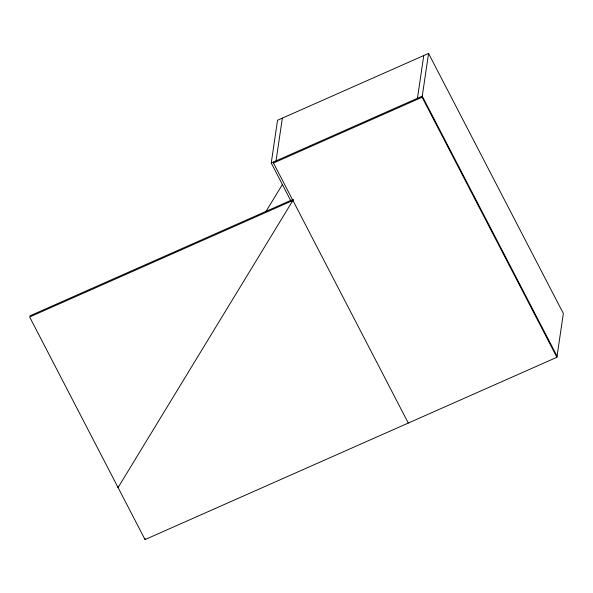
<?xml version="1.0" encoding="UTF-8"?>
<svg xmlns="http://www.w3.org/2000/svg" width="593" height="593" viewBox="0 0 593 593"><rect width="100%" height="100%" fill="white"/><g stroke="black" fill="none" stroke-linecap="round" stroke-linejoin="round"><path stroke-width="0.89" d="M118.229 486.497L118.074 487.565L292.898 200.464L293.061 199.396L29.806 315.913M291.267 201.642L271.246 163.008L277.539 120.268L428.561 53.429L563.35 313.467L556.894 357.282L145.033 539.571L145.189 538.503M408.28 423.054L273.484 163.016L273.647 161.948M276.049 160.888L282.35 118.14M417.457 98.297L423.75 55.557M556.894 357.282L422.105 97.237L428.561 53.429M265.523 212.22L282.364 184.564M292.097 200.983L293.061 199.396M271.246 163.008L422.26 96.17L557.049 356.215M273.484 163.016L422.105 97.237M292.898 200.464L29.65 316.981L145.033 539.571"/></g></svg>
